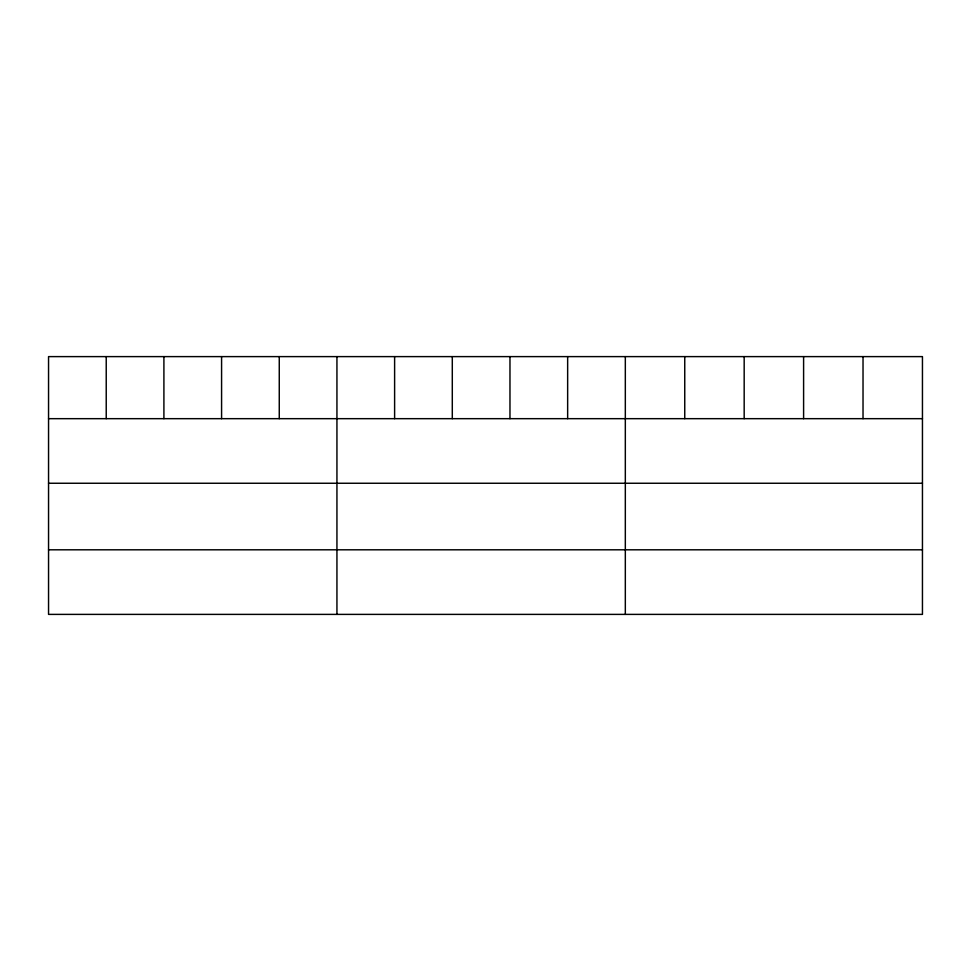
<?xml version="1.0" encoding="UTF-8"?>
<svg xmlns="http://www.w3.org/2000/svg" width="971" height="971" viewBox="0 0 971 971"><rect width="100%" height="100%" fill="white"/><g stroke="black" fill="none" stroke-linecap="round" stroke-linejoin="round"><path stroke-width="1.46" d="M922.45 418.671L922.45 614.388L48.55 614.388L48.55 356.612L922.45 356.612L922.45 418.671L48.55 418.671M48.55 483.255L922.45 483.255M48.55 549.804L922.45 549.804M863.025 356.612L863.025 418.671M803.6 356.612L803.6 418.671M744.174 356.612L744.174 418.671M684.749 356.612L684.749 418.671M625.324 356.612L625.324 614.388M567.647 356.612L567.647 418.671M509.969 356.612L509.969 418.671M452.292 356.612L452.292 418.671M394.614 356.612L394.614 418.671M336.937 356.612L336.937 614.388M279.26 356.612L279.26 418.671M221.582 356.612L221.582 418.671M163.905 356.612L163.905 418.671M106.227 356.612L106.227 418.671"/></g></svg>
